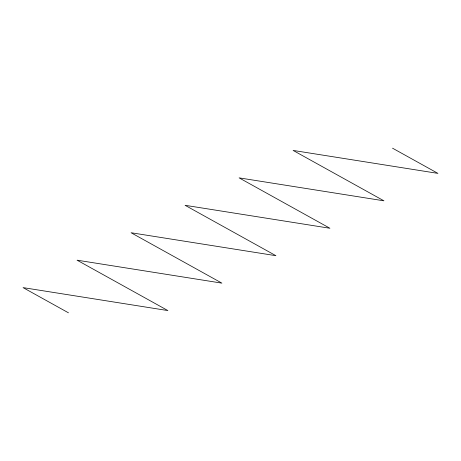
<?xml version="1.0" encoding="UTF-8"?>
<svg xmlns="http://www.w3.org/2000/svg" width="461" height="461" viewBox="0 0 461 461"><rect width="100%" height="100%" fill="white"/><g stroke="black" fill="none" stroke-linecap="round" stroke-linejoin="round"><path stroke-width="0.69" d="M392.53 148.183L437.95 173.388L293.104 150.424L383.938 200.823L239.092 177.86L329.932 228.264L185.08 205.301L275.92 255.699L131.068 232.736L221.908 283.14L77.062 260.177L167.896 310.576L23.05 287.612L68.47 312.817"/></g></svg>
